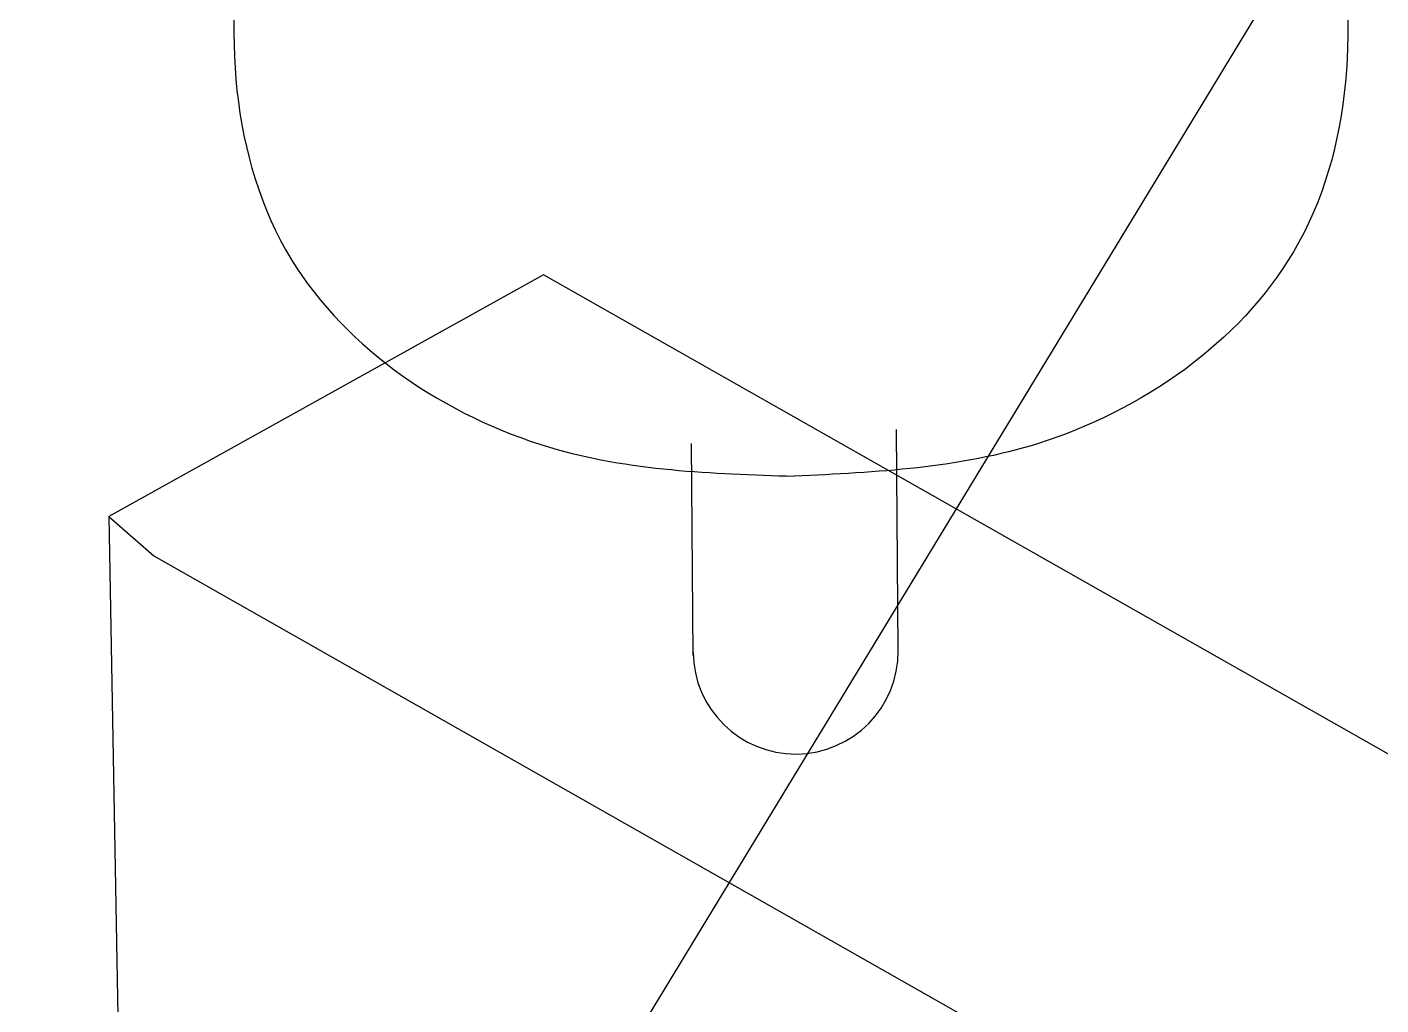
# Model space of a CAD drawing. Header units: metres. Extents: x 324293 to 653279, y 3585589 to 7191434.
# Drawn here: x 334412.545 to 334413.149, y 3600609.874 to 3600610.31 of the extents above; entities that cross this region are included whole.
import ezdxf

# ---------------------------------------------------------------- set-up
doc = ezdxf.new("R2010")
doc.units = ezdxf.units.M
for name, color, linetype in [('asfalt', 16, 'Continuous'), ('fibr', 20, 'Continuous'), ('Tir bargh', 10, 'Continuous'), ('V-NODE', 1, 'Continuous')]:
    doc.layers.add(name, color=color, linetype=linetype)

# ---------------------------------------------------------------- blocks, each defined once
blk = doc.blocks.new('E')
at = {"layer": 'Tir bargh'}
for p, q in [((-1.09158, 6.20022), (-1.15367, 6.16633)), ((0.96012, 5.01545), (-1.09158, 6.20022)), ((-1.04153, 6.14638), (-1.04153, 6.17784)), ((-1.07072, 6.14593), (-1.07072, 6.17608)), ((-1.15367, 6.16633), (-1.14733, 6.16068)), ((-1.15367, 6.16633), (-1.15271, 6.07232)), ((-1.14733, 6.16068), (0.89619, 4.97958))]:
    blk.add_line(p, q, dxfattribs=at)
blk.add_arc((-1.05613, 6.14638), 0.01459, 180, 0, dxfattribs=at)
for points in [[(-1.07922, 6.3217, -0.28802), (-1.09269, 6.31402, -0.28802), (-1.11758, 6.2969, -0.28802), (-1.13765, 6.25232, -0.28802), (-1.13533, 6.20041, -0.28802), (-1.09473, 6.17282, -0.28802), (-1.06784, 6.17177, -0.28802), (-1.05613, 6.17131, -0.28802)], [(-1.03304, 6.3217, -0.28802), (-1.01956, 6.31402, -0.28802), (-0.99467, 6.2969, -0.28802), (-0.97461, 6.25232, -0.28802), (-0.97693, 6.20041, -0.28802), (-1.01753, 6.17282, -0.28802), (-1.04441, 6.17177, -0.28802), (-1.05613, 6.17131, -0.28802)]]:
    blk.add_open_spline(points, degree=3, knots=[0.28987, 0.28987, 0.28987, 0.28987, 0.908816, 1.521914, 2.211913, 2.829368, 3.306397, 3.306397, 3.306397, 3.306397], dxfattribs=at)
at = {"layer": 'Tir bargh', "invisible_edges": 15}
for points in [[(-1.13109, 6.24303, -0.26367), (-1.13144, 6.23184, -0.26355), (-1.13488, 6.23184, -0.27975), (-1.13452, 6.24303, -0.27979)], [(-1.13452, 6.24303, -0.27979), (-1.13488, 6.23184, -0.27975), (-1.13488, 6.23184, -0.2963), (-1.13452, 6.24303, -0.29626)], [(-1.13452, 6.24303, -0.29626), (-1.13488, 6.23184, -0.2963), (-1.13144, 6.23184, -0.31249), (-1.13109, 6.24303, -0.31238)], [(-1.12439, 6.24303, -0.24861), (-1.1247, 6.23184, -0.24843), (-1.13144, 6.23184, -0.26355), (-1.13109, 6.24303, -0.26367)], [(-1.13109, 6.24303, -0.31238), (-1.13144, 6.23184, -0.31249), (-1.1247, 6.23184, -0.32762), (-1.12439, 6.24303, -0.32744)], [(-1.1147, 6.24303, -0.23528), (-1.11497, 6.23184, -0.23504), (-1.1247, 6.23184, -0.24843), (-1.12439, 6.24303, -0.24861)], [(-1.12439, 6.24303, -0.32744), (-1.1247, 6.23184, -0.32762), (-1.11497, 6.23184, -0.34101), (-1.1147, 6.24303, -0.34077)], [(-1.10246, 6.24303, -0.22426), (-1.10267, 6.23184, -0.22396), (-1.11497, 6.23184, -0.23504), (-1.1147, 6.24303, -0.23528)], [(-1.1147, 6.24303, -0.34077), (-1.11497, 6.23184, -0.34101), (-1.10267, 6.23184, -0.35209), (-1.10246, 6.24303, -0.35179)], [(-1.08819, 6.24303, -0.21602), (-1.08833, 6.23184, -0.21569), (-1.10267, 6.23184, -0.22396), (-1.10246, 6.24303, -0.22426)], [(-1.10246, 6.24303, -0.35179), (-1.10267, 6.23184, -0.35209), (-1.08833, 6.23184, -0.36036), (-1.08819, 6.24303, -0.36003)], [(-1.07252, 6.24303, -0.21092), (-1.07259, 6.23184, -0.21057), (-1.08833, 6.23184, -0.21569), (-1.08819, 6.24303, -0.21602)], [(-1.08819, 6.24303, -0.36003), (-1.08833, 6.23184, -0.36036), (-1.07259, 6.23184, -0.36548), (-1.07252, 6.24303, -0.36512)], [(-1.05613, 6.24303, -0.2092), (-1.05613, 6.23184, -0.20884), (-1.07259, 6.23184, -0.21057), (-1.07252, 6.24303, -0.21092)], [(-1.07252, 6.24303, -0.36512), (-1.07259, 6.23184, -0.36548), (-1.05613, 6.23184, -0.36721), (-1.05613, 6.24303, -0.36685)], [(-1.05613, 6.24303, -0.36685), (-1.05613, 6.23184, -0.36721), (-1.03966, 6.23184, -0.36548), (-1.03974, 6.24303, -0.36512)], [(-1.03974, 6.24303, -0.21092), (-1.03966, 6.23184, -0.21057), (-1.05613, 6.23184, -0.20884), (-1.05613, 6.24303, -0.2092)], [(-1.03974, 6.24303, -0.36512), (-1.03966, 6.23184, -0.36548), (-1.02392, 6.23184, -0.36036), (-1.02407, 6.24303, -0.36003)], [(-1.02407, 6.24303, -0.21602), (-1.02392, 6.23184, -0.21569), (-1.03966, 6.23184, -0.21057), (-1.03974, 6.24303, -0.21092)], [(-1.02407, 6.24303, -0.36003), (-1.02392, 6.23184, -0.36036), (-1.00958, 6.23184, -0.35209), (-1.0098, 6.24303, -0.35179)], [(-1.0098, 6.24303, -0.22426), (-1.00958, 6.23184, -0.22396), (-1.02392, 6.23184, -0.21569), (-1.02407, 6.24303, -0.21602)], [(-1.0098, 6.24303, -0.35179), (-1.00958, 6.23184, -0.35209), (-0.99728, 6.23184, -0.34101), (-0.99755, 6.24303, -0.34077)], [(-0.99755, 6.24303, -0.23528), (-0.99728, 6.23184, -0.23504), (-1.00958, 6.23184, -0.22396), (-1.0098, 6.24303, -0.22426)], [(-0.99755, 6.24303, -0.34077), (-0.99728, 6.23184, -0.34101), (-0.98755, 6.23184, -0.32762), (-0.98786, 6.24303, -0.32744)], [(-0.98786, 6.24303, -0.24861), (-0.98755, 6.23184, -0.24843), (-0.99728, 6.23184, -0.23504), (-0.99755, 6.24303, -0.23528)], [(-0.98786, 6.24303, -0.32744), (-0.98755, 6.23184, -0.32762), (-0.98082, 6.23184, -0.31249), (-0.98116, 6.24303, -0.31238)], [(-0.98116, 6.24303, -0.26367), (-0.98082, 6.23184, -0.26355), (-0.98755, 6.23184, -0.24843), (-0.98786, 6.24303, -0.24861)], [(-0.98116, 6.24303, -0.31238), (-0.98082, 6.23184, -0.31249), (-0.97738, 6.23184, -0.2963), (-0.97774, 6.24303, -0.29626)], [(-0.97774, 6.24303, -0.27979), (-0.97738, 6.23184, -0.27975), (-0.98082, 6.23184, -0.26355), (-0.98116, 6.24303, -0.26367)], [(-0.97774, 6.24303, -0.29626), (-0.97738, 6.23184, -0.2963), (-0.97738, 6.23184, -0.27975), (-0.97774, 6.24303, -0.27979)], [(-1.13144, 6.23184, -0.26355), (-1.13028, 6.22071, -0.26393), (-1.13367, 6.22071, -0.27987), (-1.13488, 6.23184, -0.27975)], [(-1.13488, 6.23184, -0.27975), (-1.13367, 6.22071, -0.27987), (-1.13367, 6.22071, -0.29617), (-1.13488, 6.23184, -0.2963)], [(-1.13488, 6.23184, -0.2963), (-1.13367, 6.22071, -0.29617), (-1.13028, 6.22071, -0.31212), (-1.13144, 6.23184, -0.31249)], [(-1.1247, 6.23184, -0.24843), (-1.12365, 6.22071, -0.24904), (-1.13028, 6.22071, -0.26393), (-1.13144, 6.23184, -0.26355)], [(-1.13144, 6.23184, -0.31249), (-1.13028, 6.22071, -0.31212), (-1.12365, 6.22071, -0.32701), (-1.1247, 6.23184, -0.32762)], [(-1.11497, 6.23184, -0.23504), (-1.11407, 6.22071, -0.23585), (-1.12365, 6.22071, -0.24904), (-1.1247, 6.23184, -0.24843)], [(-1.1247, 6.23184, -0.32762), (-1.12365, 6.22071, -0.32701), (-1.11407, 6.22071, -0.3402), (-1.11497, 6.23184, -0.34101)], [(-1.10267, 6.23184, -0.22396), (-1.10196, 6.22071, -0.22494), (-1.11407, 6.22071, -0.23585), (-1.11497, 6.23184, -0.23504)], [(-1.11497, 6.23184, -0.34101), (-1.11407, 6.22071, -0.3402), (-1.10196, 6.22071, -0.35111), (-1.10267, 6.23184, -0.35209)], [(-1.08833, 6.23184, -0.21569), (-1.08784, 6.22071, -0.21679), (-1.10196, 6.22071, -0.22494), (-1.10267, 6.23184, -0.22396)], [(-1.10267, 6.23184, -0.35209), (-1.10196, 6.22071, -0.35111), (-1.08784, 6.22071, -0.35926), (-1.08833, 6.23184, -0.36036)], [(-1.07259, 6.23184, -0.21057), (-1.07234, 6.22071, -0.21176), (-1.08784, 6.22071, -0.21679), (-1.08833, 6.23184, -0.21569)], [(-1.08833, 6.23184, -0.36036), (-1.08784, 6.22071, -0.35926), (-1.07234, 6.22071, -0.36429), (-1.07259, 6.23184, -0.36548)], [(-1.05613, 6.23184, -0.20884), (-1.05613, 6.22071, -0.21005), (-1.07234, 6.22071, -0.21176), (-1.07259, 6.23184, -0.21057)], [(-1.07259, 6.23184, -0.36548), (-1.07234, 6.22071, -0.36429), (-1.05613, 6.22071, -0.366), (-1.05613, 6.23184, -0.36721)], [(-1.05613, 6.23184, -0.36721), (-1.05613, 6.22071, -0.366), (-1.03992, 6.22071, -0.36429), (-1.03966, 6.23184, -0.36548)], [(-1.03966, 6.23184, -0.21057), (-1.03992, 6.22071, -0.21176), (-1.05613, 6.22071, -0.21005), (-1.05613, 6.23184, -0.20884)], [(-1.03966, 6.23184, -0.36548), (-1.03992, 6.22071, -0.36429), (-1.02441, 6.22071, -0.35926), (-1.02392, 6.23184, -0.36036)], [(-1.02392, 6.23184, -0.21569), (-1.02441, 6.22071, -0.21679), (-1.03992, 6.22071, -0.21176), (-1.03966, 6.23184, -0.21057)], [(-1.02392, 6.23184, -0.36036), (-1.02441, 6.22071, -0.35926), (-1.0103, 6.22071, -0.35111), (-1.00958, 6.23184, -0.35209)], [(-1.00958, 6.23184, -0.22396), (-1.0103, 6.22071, -0.22494), (-1.02441, 6.22071, -0.21679), (-1.02392, 6.23184, -0.21569)], [(-1.00958, 6.23184, -0.35209), (-1.0103, 6.22071, -0.35111), (-0.99818, 6.22071, -0.3402), (-0.99728, 6.23184, -0.34101)], [(-0.99728, 6.23184, -0.23504), (-0.99818, 6.22071, -0.23585), (-1.0103, 6.22071, -0.22494), (-1.00958, 6.23184, -0.22396)], [(-0.99728, 6.23184, -0.34101), (-0.99818, 6.22071, -0.3402), (-0.9886, 6.22071, -0.32701), (-0.98755, 6.23184, -0.32762)], [(-0.98755, 6.23184, -0.24843), (-0.9886, 6.22071, -0.24904), (-0.99818, 6.22071, -0.23585), (-0.99728, 6.23184, -0.23504)], [(-0.98755, 6.23184, -0.32762), (-0.9886, 6.22071, -0.32701), (-0.98197, 6.22071, -0.31212), (-0.98082, 6.23184, -0.31249)], [(-0.98082, 6.23184, -0.26355), (-0.98197, 6.22071, -0.26393), (-0.9886, 6.22071, -0.24904), (-0.98755, 6.23184, -0.24843)], [(-0.98082, 6.23184, -0.31249), (-0.98197, 6.22071, -0.31212), (-0.97858, 6.22071, -0.29617), (-0.97738, 6.23184, -0.2963)], [(-0.97738, 6.23184, -0.27975), (-0.97858, 6.22071, -0.27987), (-0.98197, 6.22071, -0.26393), (-0.98082, 6.23184, -0.26355)], [(-0.97738, 6.23184, -0.2963), (-0.97858, 6.22071, -0.29617), (-0.97858, 6.22071, -0.27987), (-0.97738, 6.23184, -0.27975)], [(-1.13028, 6.22071, -0.26393), (-1.12733, 6.20996, -0.26489), (-1.13059, 6.20996, -0.2802), (-1.13367, 6.22071, -0.27987)], [(-1.13367, 6.22071, -0.27987), (-1.13059, 6.20996, -0.2802), (-1.13059, 6.20996, -0.29585), (-1.13367, 6.22071, -0.29617)], [(-1.13367, 6.22071, -0.29617), (-1.13059, 6.20996, -0.29585), (-1.12733, 6.20996, -0.31116), (-1.13028, 6.22071, -0.31212)], [(-1.12365, 6.22071, -0.24904), (-1.12097, 6.20996, -0.25059), (-1.12733, 6.20996, -0.26489), (-1.13028, 6.22071, -0.26393)], [(-1.13028, 6.22071, -0.31212), (-1.12733, 6.20996, -0.31116), (-1.12097, 6.20996, -0.32546), (-1.12365, 6.22071, -0.32701)], [(-1.11407, 6.22071, -0.23585), (-1.11177, 6.20996, -0.23793), (-1.12097, 6.20996, -0.25059), (-1.12365, 6.22071, -0.24904)], [(-1.12365, 6.22071, -0.32701), (-1.12097, 6.20996, -0.32546), (-1.11177, 6.20996, -0.33812), (-1.11407, 6.22071, -0.3402)], [(-1.10196, 6.22071, -0.22494), (-1.10014, 6.20996, -0.22745), (-1.11177, 6.20996, -0.23793), (-1.11407, 6.22071, -0.23585)], [(-1.11407, 6.22071, -0.3402), (-1.11177, 6.20996, -0.33812), (-1.10014, 6.20996, -0.3486), (-1.10196, 6.22071, -0.35111)], [(-1.08784, 6.22071, -0.21679), (-1.08658, 6.20996, -0.21963), (-1.10014, 6.20996, -0.22745), (-1.10196, 6.22071, -0.22494)], [(-1.10196, 6.22071, -0.35111), (-1.10014, 6.20996, -0.3486), (-1.08658, 6.20996, -0.35642), (-1.08784, 6.22071, -0.35926)], [(-1.07234, 6.22071, -0.21176), (-1.07169, 6.20996, -0.21479), (-1.08658, 6.20996, -0.21963), (-1.08784, 6.22071, -0.21679)], [(-1.08784, 6.22071, -0.35926), (-1.08658, 6.20996, -0.35642), (-1.07169, 6.20996, -0.36126), (-1.07234, 6.22071, -0.36429)], [(-1.05613, 6.22071, -0.21005), (-1.05613, 6.20996, -0.21315), (-1.07169, 6.20996, -0.21479), (-1.07234, 6.22071, -0.21176)], [(-1.07234, 6.22071, -0.36429), (-1.07169, 6.20996, -0.36126), (-1.05613, 6.20996, -0.3629), (-1.05613, 6.22071, -0.366)], [(-1.05613, 6.22071, -0.366), (-1.05613, 6.20996, -0.3629), (-1.04056, 6.20996, -0.36126), (-1.03992, 6.22071, -0.36429)], [(-1.03992, 6.22071, -0.21176), (-1.04056, 6.20996, -0.21479), (-1.05613, 6.20996, -0.21315), (-1.05613, 6.22071, -0.21005)], [(-1.03992, 6.22071, -0.36429), (-1.04056, 6.20996, -0.36126), (-1.02567, 6.20996, -0.35642), (-1.02441, 6.22071, -0.35926)], [(-1.02441, 6.22071, -0.21679), (-1.02567, 6.20996, -0.21963), (-1.04056, 6.20996, -0.21479), (-1.03992, 6.22071, -0.21176)], [(-1.02441, 6.22071, -0.35926), (-1.02567, 6.20996, -0.35642), (-1.01212, 6.20996, -0.3486), (-1.0103, 6.22071, -0.35111)], [(-1.0103, 6.22071, -0.22494), (-1.01212, 6.20996, -0.22745), (-1.02567, 6.20996, -0.21963), (-1.02441, 6.22071, -0.21679)], [(-1.0103, 6.22071, -0.35111), (-1.01212, 6.20996, -0.3486), (-1.00049, 6.20996, -0.33812), (-0.99818, 6.22071, -0.3402)], [(-0.99818, 6.22071, -0.23585), (-1.00049, 6.20996, -0.23793), (-1.01212, 6.20996, -0.22745), (-1.0103, 6.22071, -0.22494)], [(-0.99818, 6.22071, -0.3402), (-1.00049, 6.20996, -0.33812), (-0.99129, 6.20996, -0.32546), (-0.9886, 6.22071, -0.32701)], [(-0.9886, 6.22071, -0.24904), (-0.99129, 6.20996, -0.25059), (-1.00049, 6.20996, -0.23793), (-0.99818, 6.22071, -0.23585)], [(-0.9886, 6.22071, -0.32701), (-0.99129, 6.20996, -0.32546), (-0.98492, 6.20996, -0.31116), (-0.98197, 6.22071, -0.31212)], [(-0.98197, 6.22071, -0.26393), (-0.98492, 6.20996, -0.26489), (-0.99129, 6.20996, -0.25059), (-0.9886, 6.22071, -0.24904)], [(-0.98197, 6.22071, -0.31212), (-0.98492, 6.20996, -0.31116), (-0.98167, 6.20996, -0.29585), (-0.97858, 6.22071, -0.29617)], [(-0.97858, 6.22071, -0.27987), (-0.98167, 6.20996, -0.2802), (-0.98492, 6.20996, -0.26489), (-0.98197, 6.22071, -0.26393)], [(-0.97858, 6.22071, -0.29617), (-0.98167, 6.20996, -0.29585), (-0.98167, 6.20996, -0.2802), (-0.97858, 6.22071, -0.27987)], [(-1.12733, 6.20996, -0.26489), (-1.12233, 6.20009, -0.26651), (-1.12535, 6.20009, -0.28075), (-1.13059, 6.20996, -0.2802)], [(-1.13059, 6.20996, -0.2802), (-1.12535, 6.20009, -0.28075), (-1.12535, 6.20009, -0.2953), (-1.13059, 6.20996, -0.29585)], [(-1.13059, 6.20996, -0.29585), (-1.12535, 6.20009, -0.2953), (-1.12233, 6.20009, -0.30953), (-1.12733, 6.20996, -0.31116)], [(-1.12097, 6.20996, -0.25059), (-1.11641, 6.20009, -0.25322), (-1.12233, 6.20009, -0.26651), (-1.12733, 6.20996, -0.26489)], [(-1.12733, 6.20996, -0.31116), (-1.12233, 6.20009, -0.30953), (-1.11641, 6.20009, -0.32283), (-1.12097, 6.20996, -0.32546)], [(-1.11177, 6.20996, -0.23793), (-1.10786, 6.20009, -0.24145), (-1.11641, 6.20009, -0.25322), (-1.12097, 6.20996, -0.25059)], [(-1.12097, 6.20996, -0.32546), (-1.11641, 6.20009, -0.32283), (-1.10786, 6.20009, -0.3346), (-1.11177, 6.20996, -0.33812)], [(-1.10014, 6.20996, -0.22745), (-1.09704, 6.20009, -0.23171), (-1.10786, 6.20009, -0.24145), (-1.11177, 6.20996, -0.23793)], [(-1.11177, 6.20996, -0.33812), (-1.10786, 6.20009, -0.3346), (-1.09704, 6.20009, -0.34434), (-1.10014, 6.20996, -0.3486)], [(-1.08658, 6.20996, -0.21963), (-1.08444, 6.20009, -0.22443), (-1.09704, 6.20009, -0.23171), (-1.10014, 6.20996, -0.22745)], [(-1.10014, 6.20996, -0.3486), (-1.09704, 6.20009, -0.34434), (-1.08444, 6.20009, -0.35161), (-1.08658, 6.20996, -0.35642)], [(-1.07169, 6.20996, -0.21479), (-1.0706, 6.20009, -0.21994), (-1.08444, 6.20009, -0.22443), (-1.08658, 6.20996, -0.21963)], [(-1.08658, 6.20996, -0.35642), (-1.08444, 6.20009, -0.35161), (-1.0706, 6.20009, -0.35611), (-1.07169, 6.20996, -0.36126)], [(-1.05613, 6.20996, -0.21315), (-1.05613, 6.20009, -0.21842), (-1.0706, 6.20009, -0.21994), (-1.07169, 6.20996, -0.21479)], [(-1.07169, 6.20996, -0.36126), (-1.0706, 6.20009, -0.35611), (-1.05613, 6.20009, -0.35763), (-1.05613, 6.20996, -0.3629)], [(-1.05613, 6.20996, -0.3629), (-1.05613, 6.20009, -0.35763), (-1.04165, 6.20009, -0.35611), (-1.04056, 6.20996, -0.36126)], [(-1.04056, 6.20996, -0.21479), (-1.04165, 6.20009, -0.21994), (-1.05613, 6.20009, -0.21842), (-1.05613, 6.20996, -0.21315)], [(-1.04056, 6.20996, -0.36126), (-1.04165, 6.20009, -0.35611), (-1.02781, 6.20009, -0.35161), (-1.02567, 6.20996, -0.35642)], [(-1.02567, 6.20996, -0.21963), (-1.02781, 6.20009, -0.22443), (-1.04165, 6.20009, -0.21994), (-1.04056, 6.20996, -0.21479)], [(-1.02567, 6.20996, -0.35642), (-1.02781, 6.20009, -0.35161), (-1.01521, 6.20009, -0.34434), (-1.01212, 6.20996, -0.3486)], [(-1.01212, 6.20996, -0.22745), (-1.01521, 6.20009, -0.23171), (-1.02781, 6.20009, -0.22443), (-1.02567, 6.20996, -0.21963)], [(-1.01212, 6.20996, -0.3486), (-1.01521, 6.20009, -0.34434), (-1.0044, 6.20009, -0.3346), (-1.00049, 6.20996, -0.33812)], [(-1.00049, 6.20996, -0.23793), (-1.0044, 6.20009, -0.24145), (-1.01521, 6.20009, -0.23171), (-1.01212, 6.20996, -0.22745)], [(-1.00049, 6.20996, -0.33812), (-1.0044, 6.20009, -0.3346), (-0.99584, 6.20009, -0.32283), (-0.99129, 6.20996, -0.32546)], [(-0.99129, 6.20996, -0.25059), (-0.99584, 6.20009, -0.25322), (-1.0044, 6.20009, -0.24145), (-1.00049, 6.20996, -0.23793)], [(-0.99129, 6.20996, -0.32546), (-0.99584, 6.20009, -0.32283), (-0.98993, 6.20009, -0.30953), (-0.98492, 6.20996, -0.31116)], [(-0.98492, 6.20996, -0.26489), (-0.98993, 6.20009, -0.26651), (-0.99584, 6.20009, -0.25322), (-0.99129, 6.20996, -0.25059)], [(-0.98492, 6.20996, -0.31116), (-0.98993, 6.20009, -0.30953), (-0.9869, 6.20009, -0.2953), (-0.98167, 6.20996, -0.29585)], [(-0.98167, 6.20996, -0.2802), (-0.9869, 6.20009, -0.28075), (-0.98993, 6.20009, -0.26651), (-0.98492, 6.20996, -0.26489)], [(-0.98167, 6.20996, -0.29585), (-0.9869, 6.20009, -0.2953), (-0.9869, 6.20009, -0.28075), (-0.98167, 6.20996, -0.2802)], [(-1.12233, 6.20009, -0.26651), (-1.1154, 6.1916, -0.26877), (-1.11811, 6.1916, -0.28151), (-1.12535, 6.20009, -0.28075)], [(-1.12535, 6.20009, -0.28075), (-1.11811, 6.1916, -0.28151), (-1.11811, 6.1916, -0.29454), (-1.12535, 6.20009, -0.2953)], [(-1.12535, 6.20009, -0.2953), (-1.11811, 6.1916, -0.29454), (-1.1154, 6.1916, -0.30728), (-1.12233, 6.20009, -0.30953)], [(-1.11641, 6.20009, -0.25322), (-1.1101, 6.1916, -0.25686), (-1.1154, 6.1916, -0.26877), (-1.12233, 6.20009, -0.26651)], [(-1.12233, 6.20009, -0.30953), (-1.1154, 6.1916, -0.30728), (-1.1101, 6.1916, -0.31919), (-1.11641, 6.20009, -0.32283)], [(-1.10786, 6.20009, -0.24145), (-1.10244, 6.1916, -0.24632), (-1.1101, 6.1916, -0.25686), (-1.11641, 6.20009, -0.25322)], [(-1.11641, 6.20009, -0.32283), (-1.1101, 6.1916, -0.31919), (-1.10244, 6.1916, -0.32973), (-1.10786, 6.20009, -0.3346)], [(-1.09704, 6.20009, -0.23171), (-1.09276, 6.1916, -0.2376), (-1.10244, 6.1916, -0.24632), (-1.10786, 6.20009, -0.24145)], [(-1.10786, 6.20009, -0.3346), (-1.10244, 6.1916, -0.32973), (-1.09276, 6.1916, -0.33845), (-1.09704, 6.20009, -0.34434)], [(-1.08444, 6.20009, -0.22443), (-1.08148, 6.1916, -0.23109), (-1.09276, 6.1916, -0.2376), (-1.09704, 6.20009, -0.23171)], [(-1.09704, 6.20009, -0.34434), (-1.09276, 6.1916, -0.33845), (-1.08148, 6.1916, -0.34496), (-1.08444, 6.20009, -0.35161)], [(-1.0706, 6.20009, -0.21994), (-1.06909, 6.1916, -0.22706), (-1.08148, 6.1916, -0.23109), (-1.08444, 6.20009, -0.22443)], [(-1.08444, 6.20009, -0.35161), (-1.08148, 6.1916, -0.34496), (-1.06909, 6.1916, -0.34899), (-1.0706, 6.20009, -0.35611)], [(-1.05613, 6.20009, -0.21842), (-1.05613, 6.1916, -0.2257), (-1.06909, 6.1916, -0.22706), (-1.0706, 6.20009, -0.21994)], [(-1.0706, 6.20009, -0.35611), (-1.06909, 6.1916, -0.34899), (-1.05613, 6.1916, -0.35035), (-1.05613, 6.20009, -0.35763)], [(-1.05613, 6.20009, -0.35763), (-1.05613, 6.1916, -0.35035), (-1.04317, 6.1916, -0.34899), (-1.04165, 6.20009, -0.35611)], [(-1.04165, 6.20009, -0.21994), (-1.04317, 6.1916, -0.22706), (-1.05613, 6.1916, -0.2257), (-1.05613, 6.20009, -0.21842)], [(-1.04165, 6.20009, -0.35611), (-1.04317, 6.1916, -0.34899), (-1.03078, 6.1916, -0.34496), (-1.02781, 6.20009, -0.35161)], [(-1.02781, 6.20009, -0.22443), (-1.03078, 6.1916, -0.23109), (-1.04317, 6.1916, -0.22706), (-1.04165, 6.20009, -0.21994)], [(-1.02781, 6.20009, -0.35161), (-1.03078, 6.1916, -0.34496), (-1.01949, 6.1916, -0.33845), (-1.01521, 6.20009, -0.34434)], [(-1.01521, 6.20009, -0.23171), (-1.01949, 6.1916, -0.2376), (-1.03078, 6.1916, -0.23109), (-1.02781, 6.20009, -0.22443)], [(-1.01521, 6.20009, -0.34434), (-1.01949, 6.1916, -0.33845), (-1.00981, 6.1916, -0.32973), (-1.0044, 6.20009, -0.3346)], [(-1.0044, 6.20009, -0.24145), (-1.00981, 6.1916, -0.24632), (-1.01949, 6.1916, -0.2376), (-1.01521, 6.20009, -0.23171)], [(-1.0044, 6.20009, -0.3346), (-1.00981, 6.1916, -0.32973), (-1.00215, 6.1916, -0.31919), (-0.99584, 6.20009, -0.32283)], [(-0.99584, 6.20009, -0.25322), (-1.00215, 6.1916, -0.25686), (-1.00981, 6.1916, -0.24632), (-1.0044, 6.20009, -0.24145)], [(-0.99584, 6.20009, -0.32283), (-1.00215, 6.1916, -0.31919), (-0.99685, 6.1916, -0.30728), (-0.98993, 6.20009, -0.30953)], [(-0.98993, 6.20009, -0.26651), (-0.99685, 6.1916, -0.26877), (-1.00215, 6.1916, -0.25686), (-0.99584, 6.20009, -0.25322)], [(-0.98993, 6.20009, -0.30953), (-0.99685, 6.1916, -0.30728), (-0.99414, 6.1916, -0.29454), (-0.9869, 6.20009, -0.2953)], [(-0.9869, 6.20009, -0.28075), (-0.99414, 6.1916, -0.28151), (-0.99685, 6.1916, -0.26877), (-0.98993, 6.20009, -0.26651)], [(-0.9869, 6.20009, -0.2953), (-0.99414, 6.1916, -0.29454), (-0.99414, 6.1916, -0.28151), (-0.9869, 6.20009, -0.28075)], [(-1.1154, 6.1916, -0.26877), (-1.10708, 6.18461, -0.27147), (-1.10941, 6.18461, -0.28242), (-1.11811, 6.1916, -0.28151)], [(-1.11811, 6.1916, -0.28151), (-1.10941, 6.18461, -0.28242), (-1.10941, 6.18461, -0.29363), (-1.11811, 6.1916, -0.29454)], [(-1.11811, 6.1916, -0.29454), (-1.10941, 6.18461, -0.29363), (-1.10708, 6.18461, -0.30458), (-1.1154, 6.1916, -0.30728)], [(-1.1101, 6.1916, -0.25686), (-1.10253, 6.18461, -0.26123), (-1.10708, 6.18461, -0.27147), (-1.1154, 6.1916, -0.26877)], [(-1.1154, 6.1916, -0.30728), (-1.10708, 6.18461, -0.30458), (-1.10253, 6.18461, -0.31481), (-1.1101, 6.1916, -0.31919)], [(-1.10244, 6.1916, -0.24632), (-1.09594, 6.18461, -0.25217), (-1.10253, 6.18461, -0.26123), (-1.1101, 6.1916, -0.25686)], [(-1.1101, 6.1916, -0.31919), (-1.10253, 6.18461, -0.31481), (-1.09594, 6.18461, -0.32388), (-1.10244, 6.1916, -0.32973)], [(-1.09276, 6.1916, -0.2376), (-1.08762, 6.18461, -0.24468), (-1.09594, 6.18461, -0.25217), (-1.10244, 6.1916, -0.24632)], [(-1.10244, 6.1916, -0.32973), (-1.09594, 6.18461, -0.32388), (-1.08762, 6.18461, -0.33137), (-1.09276, 6.1916, -0.33845)], [(-1.08148, 6.1916, -0.23109), (-1.07792, 6.18461, -0.23908), (-1.08762, 6.18461, -0.24468), (-1.09276, 6.1916, -0.2376)], [(-1.09276, 6.1916, -0.33845), (-1.08762, 6.18461, -0.33137), (-1.07792, 6.18461, -0.33697), (-1.08148, 6.1916, -0.34496)], [(-1.06909, 6.1916, -0.22706), (-1.06727, 6.18461, -0.23562), (-1.07792, 6.18461, -0.23908), (-1.08148, 6.1916, -0.23109)], [(-1.08148, 6.1916, -0.34496), (-1.07792, 6.18461, -0.33697), (-1.06727, 6.18461, -0.34043), (-1.06909, 6.1916, -0.34899)], [(-1.05613, 6.1916, -0.2257), (-1.05613, 6.18461, -0.23445), (-1.06727, 6.18461, -0.23562), (-1.06909, 6.1916, -0.22706)], [(-1.06909, 6.1916, -0.34899), (-1.06727, 6.18461, -0.34043), (-1.05613, 6.18461, -0.3416), (-1.05613, 6.1916, -0.35035)], [(-1.05613, 6.1916, -0.35035), (-1.05613, 6.18461, -0.3416), (-1.04499, 6.18461, -0.34043), (-1.04317, 6.1916, -0.34899)], [(-1.04317, 6.1916, -0.22706), (-1.04499, 6.18461, -0.23562), (-1.05613, 6.18461, -0.23445), (-1.05613, 6.1916, -0.2257)], [(-1.04317, 6.1916, -0.34899), (-1.04499, 6.18461, -0.34043), (-1.03433, 6.18461, -0.33697), (-1.03078, 6.1916, -0.34496)], [(-1.03078, 6.1916, -0.23109), (-1.03433, 6.18461, -0.23908), (-1.04499, 6.18461, -0.23562), (-1.04317, 6.1916, -0.22706)], [(-1.03078, 6.1916, -0.34496), (-1.03433, 6.18461, -0.33697), (-1.02463, 6.18461, -0.33137), (-1.01949, 6.1916, -0.33845)], [(-1.01949, 6.1916, -0.2376), (-1.02463, 6.18461, -0.24468), (-1.03433, 6.18461, -0.23908), (-1.03078, 6.1916, -0.23109)], [(-1.01949, 6.1916, -0.33845), (-1.02463, 6.18461, -0.33137), (-1.01631, 6.18461, -0.32388), (-1.00981, 6.1916, -0.32973)], [(-1.00981, 6.1916, -0.24632), (-1.01631, 6.18461, -0.25217), (-1.02463, 6.18461, -0.24468), (-1.01949, 6.1916, -0.2376)], [(-1.00981, 6.1916, -0.32973), (-1.01631, 6.18461, -0.32388), (-1.00973, 6.18461, -0.31481), (-1.00215, 6.1916, -0.31919)], [(-1.00215, 6.1916, -0.25686), (-1.00973, 6.18461, -0.26123), (-1.01631, 6.18461, -0.25217), (-1.00981, 6.1916, -0.24632)], [(-1.00215, 6.1916, -0.31919), (-1.00973, 6.18461, -0.31481), (-1.00517, 6.18461, -0.30458), (-0.99685, 6.1916, -0.30728)], [(-0.99685, 6.1916, -0.26877), (-1.00517, 6.18461, -0.27147), (-1.00973, 6.18461, -0.26123), (-1.00215, 6.1916, -0.25686)], [(-0.99685, 6.1916, -0.30728), (-1.00517, 6.18461, -0.30458), (-1.00284, 6.18461, -0.29363), (-0.99414, 6.1916, -0.29454)], [(-0.99414, 6.1916, -0.28151), (-1.00284, 6.18461, -0.28242), (-1.00517, 6.18461, -0.27147), (-0.99685, 6.1916, -0.26877)], [(-0.99414, 6.1916, -0.29454), (-1.00284, 6.18461, -0.29363), (-1.00284, 6.18461, -0.28242), (-0.99414, 6.1916, -0.28151)], [(-1.10708, 6.18461, -0.27147), (-1.09779, 6.17915, -0.27449), (-1.09969, 6.17915, -0.28345), (-1.10941, 6.18461, -0.28242)], [(-1.10941, 6.18461, -0.28242), (-1.09969, 6.17915, -0.28345), (-1.09969, 6.17915, -0.2926), (-1.10941, 6.18461, -0.29363)], [(-1.10941, 6.18461, -0.29363), (-1.09969, 6.17915, -0.2926), (-1.09779, 6.17915, -0.30156), (-1.10708, 6.18461, -0.30458)], [(-1.10253, 6.18461, -0.26123), (-1.09406, 6.17915, -0.26612), (-1.09779, 6.17915, -0.27449), (-1.10708, 6.18461, -0.27147)], [(-1.10708, 6.18461, -0.30458), (-1.09779, 6.17915, -0.30156), (-1.09406, 6.17915, -0.30993), (-1.10253, 6.18461, -0.31481)], [(-1.09594, 6.18461, -0.25217), (-1.08868, 6.17915, -0.25871), (-1.09406, 6.17915, -0.26612), (-1.10253, 6.18461, -0.26123)], [(-1.10253, 6.18461, -0.31481), (-1.09406, 6.17915, -0.30993), (-1.08868, 6.17915, -0.31734), (-1.09594, 6.18461, -0.32388)], [(-1.08762, 6.18461, -0.24468), (-1.08188, 6.17915, -0.25259), (-1.08868, 6.17915, -0.25871), (-1.09594, 6.18461, -0.25217)], [(-1.09594, 6.18461, -0.32388), (-1.08868, 6.17915, -0.31734), (-1.08188, 6.17915, -0.32346), (-1.08762, 6.18461, -0.33137)], [(-1.07792, 6.18461, -0.23908), (-1.07394, 6.17915, -0.24801), (-1.08188, 6.17915, -0.25259), (-1.08762, 6.18461, -0.24468)], [(-1.08762, 6.18461, -0.33137), (-1.08188, 6.17915, -0.32346), (-1.07394, 6.17915, -0.32804), (-1.07792, 6.18461, -0.33697)], [(-1.06727, 6.18461, -0.23562), (-1.06523, 6.17915, -0.24518), (-1.07394, 6.17915, -0.24801), (-1.07792, 6.18461, -0.23908)], [(-1.07792, 6.18461, -0.33697), (-1.07394, 6.17915, -0.32804), (-1.06523, 6.17915, -0.33087), (-1.06727, 6.18461, -0.34043)], [(-1.05613, 6.18461, -0.23445), (-1.05613, 6.17915, -0.24422), (-1.06523, 6.17915, -0.24518), (-1.06727, 6.18461, -0.23562)], [(-1.06727, 6.18461, -0.34043), (-1.06523, 6.17915, -0.33087), (-1.05613, 6.17915, -0.33183), (-1.05613, 6.18461, -0.3416)], [(-1.05613, 6.18461, -0.3416), (-1.05613, 6.17915, -0.33183), (-1.04702, 6.17915, -0.33087), (-1.04499, 6.18461, -0.34043)], [(-1.04499, 6.18461, -0.23562), (-1.04702, 6.17915, -0.24518), (-1.05613, 6.17915, -0.24422), (-1.05613, 6.18461, -0.23445)], [(-1.04499, 6.18461, -0.34043), (-1.04702, 6.17915, -0.33087), (-1.03831, 6.17915, -0.32804), (-1.03433, 6.18461, -0.33697)], [(-1.03433, 6.18461, -0.23908), (-1.03831, 6.17915, -0.24801), (-1.04702, 6.17915, -0.24518), (-1.04499, 6.18461, -0.23562)], [(-1.03433, 6.18461, -0.33697), (-1.03831, 6.17915, -0.32804), (-1.03038, 6.17915, -0.32346), (-1.02463, 6.18461, -0.33137)], [(-1.02463, 6.18461, -0.24468), (-1.03038, 6.17915, -0.25259), (-1.03831, 6.17915, -0.24801), (-1.03433, 6.18461, -0.23908)], [(-1.02463, 6.18461, -0.33137), (-1.03038, 6.17915, -0.32346), (-1.02357, 6.17915, -0.31734), (-1.01631, 6.18461, -0.32388)], [(-1.01631, 6.18461, -0.25217), (-1.02357, 6.17915, -0.25871), (-1.03038, 6.17915, -0.25259), (-1.02463, 6.18461, -0.24468)], [(-1.01631, 6.18461, -0.32388), (-1.02357, 6.17915, -0.31734), (-1.01819, 6.17915, -0.30993), (-1.00973, 6.18461, -0.31481)], [(-1.00973, 6.18461, -0.26123), (-1.01819, 6.17915, -0.26612), (-1.02357, 6.17915, -0.25871), (-1.01631, 6.18461, -0.25217)], [(-1.00973, 6.18461, -0.31481), (-1.01819, 6.17915, -0.30993), (-1.01447, 6.17915, -0.30156), (-1.00517, 6.18461, -0.30458)], [(-1.00517, 6.18461, -0.27147), (-1.01447, 6.17915, -0.27449), (-1.01819, 6.17915, -0.26612), (-1.00973, 6.18461, -0.26123)], [(-1.00517, 6.18461, -0.30458), (-1.01447, 6.17915, -0.30156), (-1.01256, 6.17915, -0.2926), (-1.00284, 6.18461, -0.29363)], [(-1.00284, 6.18461, -0.28242), (-1.01256, 6.17915, -0.28345), (-1.01447, 6.17915, -0.27449), (-1.00517, 6.18461, -0.27147)], [(-1.00284, 6.18461, -0.29363), (-1.01256, 6.17915, -0.2926), (-1.01256, 6.17915, -0.28345), (-1.00284, 6.18461, -0.28242)], [(-1.09779, 6.17915, -0.27449), (-1.0878, 6.17527, -0.27773), (-1.08925, 6.17527, -0.28454), (-1.09969, 6.17915, -0.28345)], [(-1.09969, 6.17915, -0.28345), (-1.08925, 6.17527, -0.28454), (-1.08925, 6.17527, -0.29151), (-1.09969, 6.17915, -0.2926)], [(-1.09969, 6.17915, -0.2926), (-1.08925, 6.17527, -0.29151), (-1.0878, 6.17527, -0.29832), (-1.09779, 6.17915, -0.30156)], [(-1.09406, 6.17915, -0.26612), (-1.08497, 6.17527, -0.27137), (-1.0878, 6.17527, -0.27773), (-1.09779, 6.17915, -0.27449)], [(-1.09779, 6.17915, -0.30156), (-1.0878, 6.17527, -0.29832), (-1.08497, 6.17527, -0.30468), (-1.09406, 6.17915, -0.30993)], [(-1.08868, 6.17915, -0.25871), (-1.08088, 6.17527, -0.26574), (-1.08497, 6.17527, -0.27137), (-1.09406, 6.17915, -0.26612)], [(-1.09406, 6.17915, -0.30993), (-1.08497, 6.17527, -0.30468), (-1.08088, 6.17527, -0.31031), (-1.08868, 6.17915, -0.31734)], [(-1.08188, 6.17915, -0.25259), (-1.0757, 6.17527, -0.26108), (-1.08088, 6.17527, -0.26574), (-1.08868, 6.17915, -0.25871)], [(-1.08868, 6.17915, -0.31734), (-1.08088, 6.17527, -0.31031), (-1.0757, 6.17527, -0.31497), (-1.08188, 6.17915, -0.32346)], [(-1.07394, 6.17915, -0.24801), (-1.06967, 6.17527, -0.2576), (-1.0757, 6.17527, -0.26108), (-1.08188, 6.17915, -0.25259)], [(-1.08188, 6.17915, -0.32346), (-1.0757, 6.17527, -0.31497), (-1.06967, 6.17527, -0.31845), (-1.07394, 6.17915, -0.32804)], [(-1.06523, 6.17915, -0.24518), (-1.06305, 6.17527, -0.25545), (-1.06967, 6.17527, -0.2576), (-1.07394, 6.17915, -0.24801)], [(-1.07394, 6.17915, -0.32804), (-1.06967, 6.17527, -0.31845), (-1.06305, 6.17527, -0.3206), (-1.06523, 6.17915, -0.33087)], [(-1.05613, 6.17915, -0.24422), (-1.05613, 6.17527, -0.25472), (-1.06305, 6.17527, -0.25545), (-1.06523, 6.17915, -0.24518)], [(-1.06523, 6.17915, -0.33087), (-1.06305, 6.17527, -0.3206), (-1.05613, 6.17527, -0.32133), (-1.05613, 6.17915, -0.33183)], [(-1.05613, 6.17915, -0.33183), (-1.05613, 6.17527, -0.32133), (-1.0492, 6.17527, -0.3206), (-1.04702, 6.17915, -0.33087)], [(-1.04702, 6.17915, -0.24518), (-1.0492, 6.17527, -0.25545), (-1.05613, 6.17527, -0.25472), (-1.05613, 6.17915, -0.24422)], [(-1.04702, 6.17915, -0.33087), (-1.0492, 6.17527, -0.3206), (-1.04258, 6.17527, -0.31845), (-1.03831, 6.17915, -0.32804)], [(-1.03831, 6.17915, -0.24801), (-1.04258, 6.17527, -0.2576), (-1.0492, 6.17527, -0.25545), (-1.04702, 6.17915, -0.24518)], [(-1.03831, 6.17915, -0.32804), (-1.04258, 6.17527, -0.31845), (-1.03655, 6.17527, -0.31497), (-1.03038, 6.17915, -0.32346)], [(-1.03038, 6.17915, -0.25259), (-1.03655, 6.17527, -0.26108), (-1.04258, 6.17527, -0.2576), (-1.03831, 6.17915, -0.24801)], [(-1.03038, 6.17915, -0.32346), (-1.03655, 6.17527, -0.31497), (-1.03138, 6.17527, -0.31031), (-1.02357, 6.17915, -0.31734)], [(-1.02357, 6.17915, -0.25871), (-1.03138, 6.17527, -0.26574), (-1.03655, 6.17527, -0.26108), (-1.03038, 6.17915, -0.25259)], [(-1.02357, 6.17915, -0.31734), (-1.03138, 6.17527, -0.31031), (-1.02729, 6.17527, -0.30468), (-1.01819, 6.17915, -0.30993)], [(-1.01819, 6.17915, -0.26612), (-1.02729, 6.17527, -0.27137), (-1.03138, 6.17527, -0.26574), (-1.02357, 6.17915, -0.25871)], [(-1.01819, 6.17915, -0.30993), (-1.02729, 6.17527, -0.30468), (-1.02445, 6.17527, -0.29832), (-1.01447, 6.17915, -0.30156)], [(-1.01447, 6.17915, -0.27449), (-1.02445, 6.17527, -0.27773), (-1.02729, 6.17527, -0.27137), (-1.01819, 6.17915, -0.26612)], [(-1.01447, 6.17915, -0.30156), (-1.02445, 6.17527, -0.29832), (-1.02301, 6.17527, -0.29151), (-1.01256, 6.17915, -0.2926)], [(-1.01256, 6.17915, -0.28345), (-1.02301, 6.17527, -0.28454), (-1.02445, 6.17527, -0.27773), (-1.01447, 6.17915, -0.27449)], [(-1.01256, 6.17915, -0.2926), (-1.02301, 6.17527, -0.29151), (-1.02301, 6.17527, -0.28454), (-1.01256, 6.17915, -0.28345)], [(-1.0878, 6.17527, -0.27773), (-1.07738, 6.17298, -0.28112), (-1.07835, 6.17298, -0.28569), (-1.08925, 6.17527, -0.28454)], [(-1.08925, 6.17527, -0.28454), (-1.07835, 6.17298, -0.28569), (-1.07835, 6.17298, -0.29036), (-1.08925, 6.17527, -0.29151)], [(-1.08925, 6.17527, -0.29151), (-1.07835, 6.17298, -0.29036), (-1.07738, 6.17298, -0.29493), (-1.0878, 6.17527, -0.29832)], [(-1.08497, 6.17527, -0.27137), (-1.07548, 6.17298, -0.27685), (-1.07738, 6.17298, -0.28112), (-1.0878, 6.17527, -0.27773)], [(-1.0878, 6.17527, -0.29832), (-1.07738, 6.17298, -0.29493), (-1.07548, 6.17298, -0.2992), (-1.08497, 6.17527, -0.30468)], [(-1.08088, 6.17527, -0.26574), (-1.07273, 6.17298, -0.27308), (-1.07548, 6.17298, -0.27685), (-1.08497, 6.17527, -0.27137)], [(-1.08497, 6.17527, -0.30468), (-1.07548, 6.17298, -0.2992), (-1.07273, 6.17298, -0.30297), (-1.08088, 6.17527, -0.31031)], [(-1.0757, 6.17527, -0.26108), (-1.06926, 6.17298, -0.26995), (-1.07273, 6.17298, -0.27308), (-1.08088, 6.17527, -0.26574)], [(-1.08088, 6.17527, -0.31031), (-1.07273, 6.17298, -0.30297), (-1.06926, 6.17298, -0.3061), (-1.0757, 6.17527, -0.31497)], [(-1.06967, 6.17527, -0.2576), (-1.06521, 6.17298, -0.26761), (-1.06926, 6.17298, -0.26995), (-1.0757, 6.17527, -0.26108)], [(-1.0757, 6.17527, -0.31497), (-1.06926, 6.17298, -0.3061), (-1.06521, 6.17298, -0.30843), (-1.06967, 6.17527, -0.31845)], [(-1.06305, 6.17527, -0.25545), (-1.06077, 6.17298, -0.26617), (-1.06521, 6.17298, -0.26761), (-1.06967, 6.17527, -0.2576)], [(-1.06967, 6.17527, -0.31845), (-1.06521, 6.17298, -0.30843), (-1.06077, 6.17298, -0.30988), (-1.06305, 6.17527, -0.3206)], [(-1.05613, 6.17527, -0.25472), (-1.05613, 6.17298, -0.26568), (-1.06077, 6.17298, -0.26617), (-1.06305, 6.17527, -0.25545)], [(-1.06305, 6.17527, -0.3206), (-1.06077, 6.17298, -0.30988), (-1.05613, 6.17298, -0.31037), (-1.05613, 6.17527, -0.32133)], [(-1.05613, 6.17527, -0.32133), (-1.05613, 6.17298, -0.31037), (-1.05148, 6.17298, -0.30988), (-1.0492, 6.17527, -0.3206)], [(-1.0492, 6.17527, -0.25545), (-1.05148, 6.17298, -0.26617), (-1.05613, 6.17298, -0.26568), (-1.05613, 6.17527, -0.25472)], [(-1.0492, 6.17527, -0.3206), (-1.05148, 6.17298, -0.30988), (-1.04704, 6.17298, -0.30843), (-1.04258, 6.17527, -0.31845)], [(-1.04258, 6.17527, -0.2576), (-1.04704, 6.17298, -0.26761), (-1.05148, 6.17298, -0.26617), (-1.0492, 6.17527, -0.25545)], [(-1.04258, 6.17527, -0.31845), (-1.04704, 6.17298, -0.30843), (-1.04299, 6.17298, -0.3061), (-1.03655, 6.17527, -0.31497)], [(-1.03655, 6.17527, -0.26108), (-1.04299, 6.17298, -0.26995), (-1.04704, 6.17298, -0.26761), (-1.04258, 6.17527, -0.2576)], [(-1.03655, 6.17527, -0.31497), (-1.04299, 6.17298, -0.3061), (-1.03952, 6.17298, -0.30297), (-1.03138, 6.17527, -0.31031)], [(-1.03138, 6.17527, -0.26574), (-1.03952, 6.17298, -0.27308), (-1.04299, 6.17298, -0.26995), (-1.03655, 6.17527, -0.26108)], [(-1.03138, 6.17527, -0.31031), (-1.03952, 6.17298, -0.30297), (-1.03678, 6.17298, -0.2992), (-1.02729, 6.17527, -0.30468)], [(-1.02729, 6.17527, -0.27137), (-1.03678, 6.17298, -0.27685), (-1.03952, 6.17298, -0.27308), (-1.03138, 6.17527, -0.26574)], [(-1.02729, 6.17527, -0.30468), (-1.03678, 6.17298, -0.2992), (-1.03488, 6.17298, -0.29493), (-1.02445, 6.17527, -0.29832)], [(-1.02445, 6.17527, -0.27773), (-1.03488, 6.17298, -0.28112), (-1.03678, 6.17298, -0.27685), (-1.02729, 6.17527, -0.27137)], [(-1.02445, 6.17527, -0.29832), (-1.03488, 6.17298, -0.29493), (-1.03391, 6.17298, -0.29036), (-1.02301, 6.17527, -0.29151)], [(-1.02301, 6.17527, -0.28454), (-1.03391, 6.17298, -0.28569), (-1.03488, 6.17298, -0.28112), (-1.02445, 6.17527, -0.27773)], [(-1.02301, 6.17527, -0.29151), (-1.03391, 6.17298, -0.29036), (-1.03391, 6.17298, -0.28569), (-1.02301, 6.17527, -0.28454)], [(-1.07738, 6.17298, -0.28112), (-1.06677, 6.17185, -0.28457), (-1.06726, 6.17185, -0.28685), (-1.07835, 6.17298, -0.28569)], [(-1.07835, 6.17298, -0.28569), (-1.06726, 6.17185, -0.28685), (-1.06726, 6.17185, -0.28919), (-1.07835, 6.17298, -0.29036)], [(-1.07835, 6.17298, -0.29036), (-1.06726, 6.17185, -0.28919), (-1.06677, 6.17185, -0.29148), (-1.07738, 6.17298, -0.29493)], [(-1.07548, 6.17298, -0.27685), (-1.06582, 6.17185, -0.28243), (-1.06677, 6.17185, -0.28457), (-1.07738, 6.17298, -0.28112)], [(-1.07738, 6.17298, -0.29493), (-1.06677, 6.17185, -0.29148), (-1.06582, 6.17185, -0.29362), (-1.07548, 6.17298, -0.2992)], [(-1.07273, 6.17298, -0.27308), (-1.06445, 6.17185, -0.28053), (-1.06582, 6.17185, -0.28243), (-1.07548, 6.17298, -0.27685)], [(-1.07548, 6.17298, -0.2992), (-1.06582, 6.17185, -0.29362), (-1.06445, 6.17185, -0.29551), (-1.07273, 6.17298, -0.30297)], [(-1.06926, 6.17298, -0.26995), (-1.06271, 6.17185, -0.27897), (-1.06445, 6.17185, -0.28053), (-1.07273, 6.17298, -0.27308)], [(-1.07273, 6.17298, -0.30297), (-1.06445, 6.17185, -0.29551), (-1.06271, 6.17185, -0.29708), (-1.06926, 6.17298, -0.3061)], [(-1.06521, 6.17298, -0.26761), (-1.06068, 6.17185, -0.2778), (-1.06271, 6.17185, -0.27897), (-1.06926, 6.17298, -0.26995)], [(-1.06926, 6.17298, -0.3061), (-1.06271, 6.17185, -0.29708), (-1.06068, 6.17185, -0.29825), (-1.06521, 6.17298, -0.30843)], [(-1.06077, 6.17298, -0.26617), (-1.05845, 6.17185, -0.27708), (-1.06068, 6.17185, -0.2778), (-1.06521, 6.17298, -0.26761)], [(-1.06521, 6.17298, -0.30843), (-1.06068, 6.17185, -0.29825), (-1.05845, 6.17185, -0.29897), (-1.06077, 6.17298, -0.30988)], [(-1.05613, 6.17298, -0.26568), (-1.05613, 6.17185, -0.27683), (-1.05845, 6.17185, -0.27708), (-1.06077, 6.17298, -0.26617)], [(-1.06077, 6.17298, -0.30988), (-1.05845, 6.17185, -0.29897), (-1.05613, 6.17185, -0.29922), (-1.05613, 6.17298, -0.31037)], [(-1.05613, 6.17298, -0.31037), (-1.05613, 6.17185, -0.29922), (-1.0538, 6.17185, -0.29897), (-1.05148, 6.17298, -0.30988)], [(-1.05148, 6.17298, -0.26617), (-1.0538, 6.17185, -0.27708), (-1.05613, 6.17185, -0.27683), (-1.05613, 6.17298, -0.26568)], [(-1.05148, 6.17298, -0.30988), (-1.0538, 6.17185, -0.29897), (-1.05157, 6.17185, -0.29825), (-1.04704, 6.17298, -0.30843)], [(-1.04704, 6.17298, -0.26761), (-1.05157, 6.17185, -0.2778), (-1.0538, 6.17185, -0.27708), (-1.05148, 6.17298, -0.26617)], [(-1.04704, 6.17298, -0.30843), (-1.05157, 6.17185, -0.29825), (-1.04955, 6.17185, -0.29708), (-1.04299, 6.17298, -0.3061)], [(-1.04299, 6.17298, -0.26995), (-1.04955, 6.17185, -0.27897), (-1.05157, 6.17185, -0.2778), (-1.04704, 6.17298, -0.26761)], [(-1.04299, 6.17298, -0.3061), (-1.04955, 6.17185, -0.29708), (-1.04781, 6.17185, -0.29551), (-1.03952, 6.17298, -0.30297)], [(-1.03952, 6.17298, -0.27308), (-1.04781, 6.17185, -0.28053), (-1.04955, 6.17185, -0.27897), (-1.04299, 6.17298, -0.26995)], [(-1.03952, 6.17298, -0.30297), (-1.04781, 6.17185, -0.29551), (-1.04643, 6.17185, -0.29362), (-1.03678, 6.17298, -0.2992)], [(-1.03678, 6.17298, -0.27685), (-1.04643, 6.17185, -0.28243), (-1.04781, 6.17185, -0.28053), (-1.03952, 6.17298, -0.27308)], [(-1.03678, 6.17298, -0.2992), (-1.04643, 6.17185, -0.29362), (-1.04548, 6.17185, -0.29148), (-1.03488, 6.17298, -0.29493)], [(-1.03488, 6.17298, -0.28112), (-1.04548, 6.17185, -0.28457), (-1.04643, 6.17185, -0.28243), (-1.03678, 6.17298, -0.27685)], [(-1.03488, 6.17298, -0.29493), (-1.04548, 6.17185, -0.29148), (-1.04499, 6.17185, -0.28919), (-1.03391, 6.17298, -0.29036)], [(-1.03391, 6.17298, -0.28569), (-1.04499, 6.17185, -0.28685), (-1.04548, 6.17185, -0.28457), (-1.03488, 6.17298, -0.28112)], [(-1.03391, 6.17298, -0.29036), (-1.04499, 6.17185, -0.28919), (-1.04499, 6.17185, -0.28685), (-1.03391, 6.17298, -0.28569)], [(-1.06677, 6.17185, -0.28457), (-1.05613, 6.17131, -0.28802), (-1.05613, 6.17131, -0.28802), (-1.06726, 6.17185, -0.28685)], [(-1.06726, 6.17185, -0.28685), (-1.05613, 6.17131, -0.28802), (-1.05613, 6.17131, -0.28802), (-1.06726, 6.17185, -0.28919)], [(-1.06726, 6.17185, -0.28919), (-1.05613, 6.17131, -0.28802), (-1.05613, 6.17131, -0.28802), (-1.06677, 6.17185, -0.29148)], [(-1.06582, 6.17185, -0.28243), (-1.05613, 6.17131, -0.28802), (-1.05613, 6.17131, -0.28802), (-1.06677, 6.17185, -0.28457)], [(-1.06677, 6.17185, -0.29148), (-1.05613, 6.17131, -0.28802), (-1.05613, 6.17131, -0.28802), (-1.06582, 6.17185, -0.29362)], [(-1.06445, 6.17185, -0.28053), (-1.05613, 6.17131, -0.28802), (-1.05613, 6.17131, -0.28802), (-1.06582, 6.17185, -0.28243)], [(-1.06582, 6.17185, -0.29362), (-1.05613, 6.17131, -0.28802), (-1.05613, 6.17131, -0.28802), (-1.06445, 6.17185, -0.29551)], [(-1.06271, 6.17185, -0.27897), (-1.05613, 6.17131, -0.28802), (-1.05613, 6.17131, -0.28802), (-1.06445, 6.17185, -0.28053)], [(-1.06445, 6.17185, -0.29551), (-1.05613, 6.17131, -0.28802), (-1.05613, 6.17131, -0.28802), (-1.06271, 6.17185, -0.29708)], [(-1.06068, 6.17185, -0.2778), (-1.05613, 6.17131, -0.28802), (-1.05613, 6.17131, -0.28802), (-1.06271, 6.17185, -0.27897)], [(-1.06271, 6.17185, -0.29708), (-1.05613, 6.17131, -0.28802), (-1.05613, 6.17131, -0.28802), (-1.06068, 6.17185, -0.29825)], [(-1.05845, 6.17185, -0.27708), (-1.05613, 6.17131, -0.28802), (-1.05613, 6.17131, -0.28802), (-1.06068, 6.17185, -0.2778)], [(-1.06068, 6.17185, -0.29825), (-1.05613, 6.17131, -0.28802), (-1.05613, 6.17131, -0.28802), (-1.05845, 6.17185, -0.29897)], [(-1.05613, 6.17185, -0.27683), (-1.05613, 6.17131, -0.28802), (-1.05613, 6.17131, -0.28802), (-1.05845, 6.17185, -0.27708)], [(-1.05845, 6.17185, -0.29897), (-1.05613, 6.17131, -0.28802), (-1.05613, 6.17131, -0.28802), (-1.05613, 6.17185, -0.29922)], [(-1.05613, 6.17185, -0.29922), (-1.05613, 6.17131, -0.28802), (-1.05613, 6.17131, -0.28802), (-1.0538, 6.17185, -0.29897)], [(-1.0538, 6.17185, -0.29897), (-1.05613, 6.17131, -0.28802), (-1.05613, 6.17131, -0.28802), (-1.05157, 6.17185, -0.29825)], [(-1.05157, 6.17185, -0.29825), (-1.05613, 6.17131, -0.28802), (-1.05613, 6.17131, -0.28802), (-1.04955, 6.17185, -0.29708)], [(-1.04955, 6.17185, -0.29708), (-1.05613, 6.17131, -0.28802), (-1.05613, 6.17131, -0.28802), (-1.04781, 6.17185, -0.29551)], [(-1.04781, 6.17185, -0.29551), (-1.05613, 6.17131, -0.28802), (-1.05613, 6.17131, -0.28802), (-1.04643, 6.17185, -0.29362)], [(-1.04643, 6.17185, -0.29362), (-1.05613, 6.17131, -0.28802), (-1.05613, 6.17131, -0.28802), (-1.04548, 6.17185, -0.29148)], [(-1.04548, 6.17185, -0.29148), (-1.05613, 6.17131, -0.28802), (-1.05613, 6.17131, -0.28802), (-1.04499, 6.17185, -0.28919)], [(-1.04499, 6.17185, -0.28919), (-1.05613, 6.17131, -0.28802), (-1.05613, 6.17131, -0.28802), (-1.04499, 6.17185, -0.28685)], [(-1.04499, 6.17185, -0.28685), (-1.05613, 6.17131, -0.28802), (-1.05613, 6.17131, -0.28802), (-1.04548, 6.17185, -0.28457)], [(-1.04548, 6.17185, -0.28457), (-1.05613, 6.17131, -0.28802), (-1.05613, 6.17131, -0.28802), (-1.04643, 6.17185, -0.28243)], [(-1.04643, 6.17185, -0.28243), (-1.05613, 6.17131, -0.28802), (-1.05613, 6.17131, -0.28802), (-1.04781, 6.17185, -0.28053)], [(-1.04781, 6.17185, -0.28053), (-1.05613, 6.17131, -0.28802), (-1.05613, 6.17131, -0.28802), (-1.04955, 6.17185, -0.27897)], [(-1.04955, 6.17185, -0.27897), (-1.05613, 6.17131, -0.28802), (-1.05613, 6.17131, -0.28802), (-1.05157, 6.17185, -0.2778)], [(-1.05157, 6.17185, -0.2778), (-1.05613, 6.17131, -0.28802), (-1.05613, 6.17131, -0.28802), (-1.0538, 6.17185, -0.27708)], [(-1.0538, 6.17185, -0.27708), (-1.05613, 6.17131, -0.28802), (-1.05613, 6.17131, -0.28802), (-1.05613, 6.17185, -0.27683)]]:
    blk.add_3dface(points, dxfattribs=at)
blk = doc.blocks.new('*U85', base_point=(334414.463, 3600593.708))
at = {"layer": 'V-NODE', "lineweight": -2, "xscale": 3.131461794368422, "yscale": 3.131461794368422, "zscale": 3.131461794368422}
blk.add_blockref('E', (334414.463, 3600593.708), dxfattribs=at)

msp = doc.modelspace()

# ---------------------------------------------------------------- linework, layer by layer
at = {"layer": 'asfalt'}
msp.add_arc((334422.25224, 3600605.18707, 1314.31423), 15.22418, 136.88635, 238.186835, dxfattribs=at)
at = {"layer": 'fibr', "elevation": 1312.93713, "flags": 128}
msp.add_lwpolyline([(334432.7307, 3600642.641), (334163.95627, 3600200.20536)], dxfattribs=at)

# ---------------------------------------------------------------- block references
at = {"layer": 'V-NODE', "color": 3, "rotation": 0.4498703063302869}
msp.add_blockref('*U85', (334416.34612, 3600590.81086, 1313.25213), dxfattribs=at)

doc.saveas('drawing.dxf')
